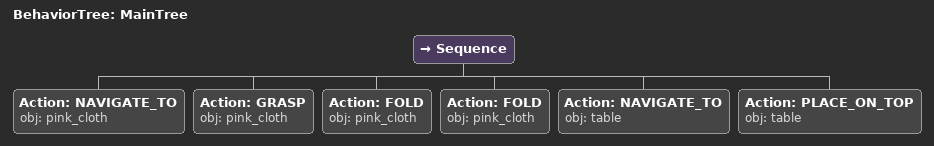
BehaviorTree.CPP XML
<root main_tree_to_execute="MainTree">
  <BehaviorTree ID="MainTree">
    <Sequence>
      <!-- Navigate to pink_cloth -->
      <Action ID="NAVIGATE_TO" obj="pink_cloth"/>
      <!-- Grasp pink_cloth -->
      <Action ID="GRASP" obj="pink_cloth"/>
      <!-- Fold pink_cloth (first fold to reduce size) -->
      <Action ID="FOLD" obj="pink_cloth"/>
      <!-- Fold pink_cloth (second fold to make smaller rectangular bundle) -->
      <Action ID="FOLD" obj="pink_cloth"/>
      <!-- Navigate to table -->
      <Action ID="NAVIGATE_TO" obj="table"/>
      <!-- Place on table -->
      <Action ID="PLACE_ON_TOP" obj="table"/>
    </Sequence>
  </BehaviorTree>
</root>
